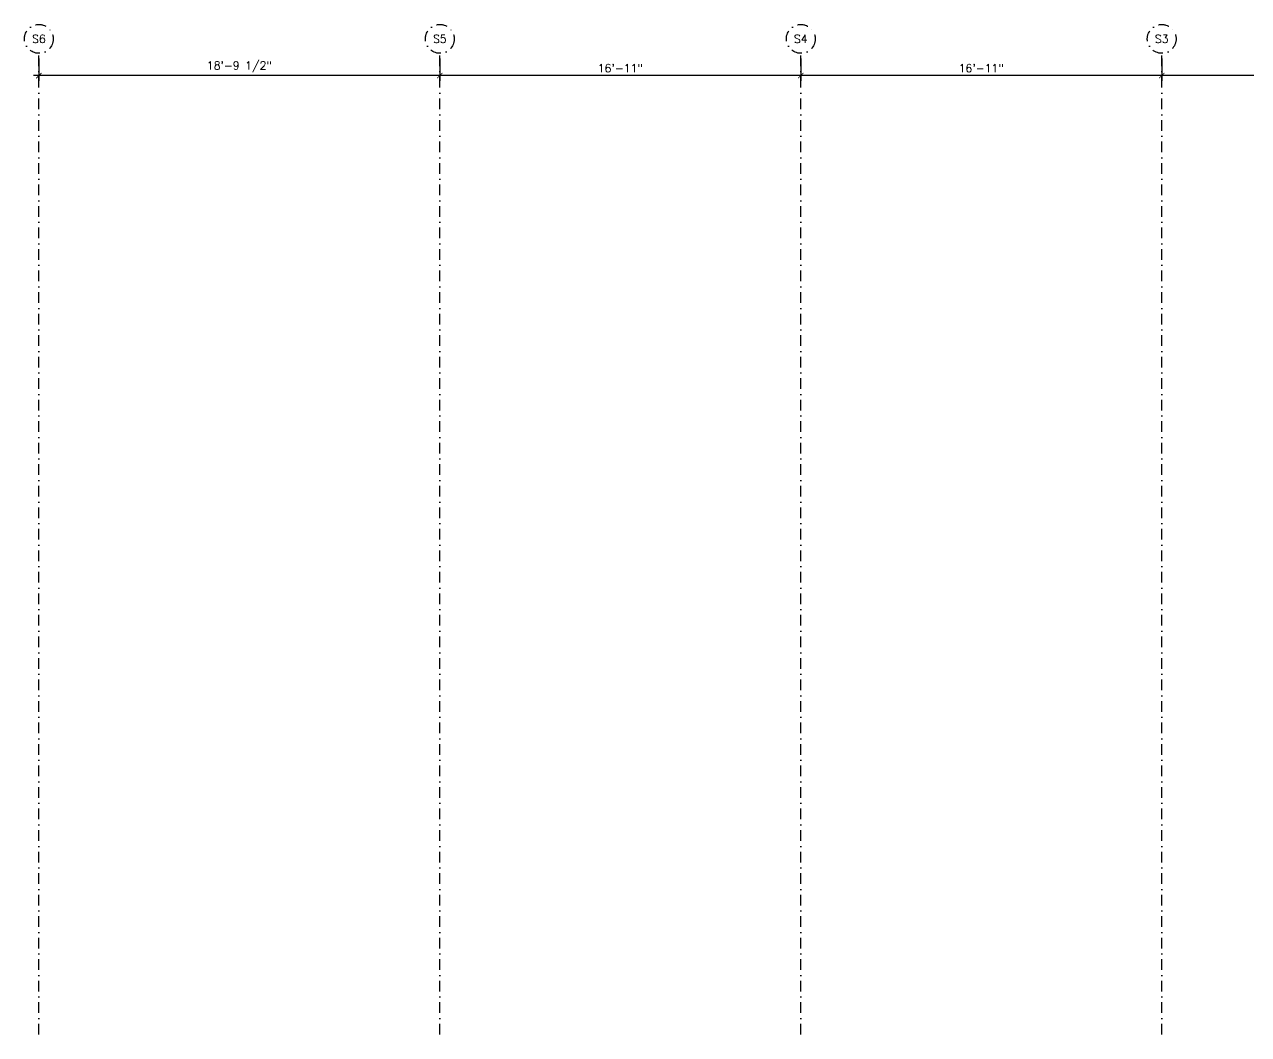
# Model space of a CAD drawing. Header units: inches. Extents: x -5150 to -482, y 8767 to 10802.
# Drawn here: x -4533 to -3844, y 10234 to 10802 of the extents above; entities that cross this region are included whole.
import ezdxf

# ---------------------------------------------------------------- set-up
doc = ezdxf.new("R2010")
doc.units = ezdxf.units.IN
doc.header["$LTSCALE"] = 24
doc.header["$MEASUREMENT"] = 0
doc.linetypes.add('DASHDOT', pattern=[1, 0.5, -0.25, 0, -0.25])
for name, color, linetype in [('A-ANNO-DIMS-S', 2, 'Continuous'), ('A-ANNO-TEXT-S', 4, 'Continuous'), ('S-GRID-STEEL', 1, 'DASHDOT')]:
    doc.layers.add(name, color=color, linetype=linetype)
doc.styles.add('LOWDO_TEXT', font='simplex.shx')
doc.dimstyles.new('LOWDO_DIM_48', dxfattribs={"dimscale": 48, "dimtxt": 0.09375, "dimasz": 0.0625, "dimexe": 0.0625, "dimexo": 0.0625, "dimgap": 0.03125, "dimtad": 1, "dimdec": 3, "dimzin": 3, "dimdsep": 46, "dimlunit": 4, "dimtxsty": 'LOWDO_TEXT', "dimblk1": 'ARCHTICK', "dimblk2": 'ARCHTICK', "dimsah": 1, "dimcen": 0.0625, "dimdle": 0.0625, "dimclrd": 2, "dimclre": 2, "dimclrt": 3, "dimadec": 0, "dimazin": 0, "dimtfac": 1, "dimtdec": 3, "dimtmove": 1, "dimatfit": 3, "dimldrblk": 'ARCHTICK', "dimfxl": 1, "dimfrac": 2, "dimtolj": 1, "dimtzin": 0, "dimarcsym": 0})

# ---------------------------------------------------------------- blocks, each defined once
blk = doc.blocks.new('_ARCHTICK')
at = {"color": 0, "linetype": 'ByBlock', "const_width": 0.15}
blk.add_lwpolyline([(-0.5, -0.5), (0.5, 0.5)], dxfattribs=at)
blk = doc.blocks.new('*D153')
at = {"layer": 'A-ANNO-DIMS-S', "color": 2, "lineweight": -2, "transparency": 16777216}
for p, q in [((-3893.01, 10782.67), (-3893.01, 10770.14)), ((-3690.01, 10782.67), (-3690.01, 10770.14)), ((-718.33, 10782.67), (-718.33, 10770.14)), ((-600.33, 10782.67), (-600.33, 10770.14)), ((-3687.01, 10773.14), (-3896.01, 10773.14)), ((-597.33, 10773.14), (-721.33, 10773.14))]:
    blk.add_line(p, q, dxfattribs=at)
at = {"layer": 'DEFPOINTS', "color": 0, "transparency": 16777216}
for p in [(-3893.01, 10785.67), (-3690.01, 10785.67), (-718.33, 10785.67), (-600.33, 10785.67), (-3893.01, 10773.14), (-718.33, 10773.14)]:
    blk.add_point(p, dxfattribs=at)
at = {"layer": 'A-ANNO-DIMS-S', "color": 2, "lineweight": -2, "transparency": 16777216, "xscale": 3, "yscale": 3, "zscale": 3, "rotation": 180}
for p in [(-3893.01, 10773.14), (-718.33, 10773.14)]:
    blk.add_blockref('_ARCHTICK', p, dxfattribs=at)
at = {"layer": 'A-ANNO-DIMS-S', "color": 2, "lineweight": -2, "transparency": 16777216, "xscale": 3, "yscale": 3, "zscale": 3}
for p in [(-3690.01, 10773.14), (-600.33, 10773.14)]:
    blk.add_blockref('_ARCHTICK', p, dxfattribs=at)
at = {"layer": 'A-ANNO-DIMS-S', "color": 3, "transparency": 16777216, "char_height": 4.5, "attachment_point": 5, "style": 'LOWDO_TEXT'}
for s, insert in [('\\A1;16\'-11"', (-3791.51, 10777.32)), ('\\A1;9\'-10"', (-659.33, 10777.32))]:
    blk.add_mtext(s, dxfattribs=dict(at, insert=insert))
blk = doc.blocks.new('*D154')
at = {"layer": 'A-ANNO-DIMS-S', "color": 2, "lineweight": -2, "transparency": 16777216}
for p, q in [((-4096.01, 10782.67), (-4096.01, 10770.14)), ((-3893.01, 10782.67), (-3893.01, 10770.14)), ((-3890.01, 10773.14), (-4099.01, 10773.14))]:
    blk.add_line(p, q, dxfattribs=at)
at = {"layer": 'DEFPOINTS', "color": 0, "transparency": 16777216}
for p in [(-4096.01, 10785.67), (-3893.01, 10785.67), (-4096.01, 10773.14), (-893.58, 10735.51), (-487.08, 10735.51), (-893.58, 10729.2)]:
    blk.add_point(p, dxfattribs=at)
at = {"layer": 'A-ANNO-DIMS-S', "color": 2, "lineweight": -2, "transparency": 16777216, "xscale": 3, "yscale": 3, "zscale": 3, "rotation": 180}
blk.add_blockref('_ARCHTICK', (-4096.01, 10773.14), dxfattribs=at)
at = {"layer": 'A-ANNO-DIMS-S', "color": 2, "lineweight": -2, "transparency": 16777216, "xscale": 3, "yscale": 3, "zscale": 3}
blk.add_blockref('_ARCHTICK', (-3893.01, 10773.14), dxfattribs=at)
at = {"layer": 'A-ANNO-DIMS-S', "color": 3, "transparency": 16777216, "insert": (-3994.51, 10777.32), "char_height": 4.5, "attachment_point": 5, "style": 'LOWDO_TEXT'}
blk.add_mtext('\\A1;16\'-11"', dxfattribs=at)
blk = doc.blocks.new('*D157')
at = {"layer": 'A-ANNO-DIMS-S', "color": 2, "lineweight": -2, "transparency": 16777216}
for p, q in [((-4299.01, 10782.67), (-4299.01, 10770.14)), ((-4096.01, 10782.67), (-4096.01, 10770.14)), ((-3893.01, 10782.67), (-3893.01, 10770.14)), ((-3690.01, 10782.67), (-3690.01, 10770.14)), ((-4093.01, 10773.14), (-4302.01, 10773.14)), ((-3687.01, 10773.14), (-3896.01, 10773.14))]:
    blk.add_line(p, q, dxfattribs=at)
at = {"layer": 'DEFPOINTS', "color": 0, "transparency": 16777216}
for p in [(-4299.01, 10785.67), (-4096.01, 10785.67), (-3893.01, 10785.67), (-3690.01, 10785.67), (-4299.01, 10773.14), (-3893.01, 10773.14)]:
    blk.add_point(p, dxfattribs=at)
at = {"layer": 'A-ANNO-DIMS-S', "color": 2, "lineweight": -2, "transparency": 16777216, "xscale": 3, "yscale": 3, "zscale": 3, "rotation": 180}
for p in [(-4299.01, 10773.14), (-3893.01, 10773.14)]:
    blk.add_blockref('_ARCHTICK', p, dxfattribs=at)
at = {"layer": 'A-ANNO-DIMS-S', "color": 2, "lineweight": -2, "transparency": 16777216, "xscale": 3, "yscale": 3, "zscale": 3}
for p in [(-4096.01, 10773.14), (-3690.01, 10773.14)]:
    blk.add_blockref('_ARCHTICK', p, dxfattribs=at)
at = {"layer": 'A-ANNO-DIMS-S', "color": 3, "transparency": 16777216, "char_height": 4.5, "attachment_point": 5, "style": 'LOWDO_TEXT'}
for insert in [(-4197.51, 10777.32), (-3791.51, 10777.32)]:
    blk.add_mtext('\\A1;16\'-11"', dxfattribs=dict(at, insert=insert))
blk = doc.blocks.new('*D158')
at = {"layer": 'A-ANNO-DIMS-S', "color": 2, "lineweight": -2, "transparency": 16777216}
for p, q in [((-4524.51, 10782.67), (-4524.51, 10770.14)), ((-4299.01, 10782.67), (-4299.01, 10770.14)), ((-4096.01, 10782.67), (-4096.01, 10770.14)), ((-3893.01, 10782.67), (-3893.01, 10770.14)), ((-4296.01, 10773.14), (-4527.51, 10773.14)), ((-3890.01, 10773.14), (-4099.01, 10773.14))]:
    blk.add_line(p, q, dxfattribs=at)
at = {"layer": 'DEFPOINTS', "color": 0, "transparency": 16777216}
for p in [(-4524.51, 10785.67), (-4299.01, 10785.67), (-4096.01, 10785.67), (-3893.01, 10785.67), (-4524.51, 10773.14), (-4096.01, 10773.14)]:
    blk.add_point(p, dxfattribs=at)
at = {"layer": 'A-ANNO-DIMS-S', "color": 2, "lineweight": -2, "transparency": 16777216, "xscale": 3, "yscale": 3, "zscale": 3, "rotation": 180}
for p in [(-4524.51, 10773.14), (-4096.01, 10773.14)]:
    blk.add_blockref('_ARCHTICK', p, dxfattribs=at)
at = {"layer": 'A-ANNO-DIMS-S', "color": 2, "lineweight": -2, "transparency": 16777216, "xscale": 3, "yscale": 3, "zscale": 3}
for p in [(-4299.01, 10773.14), (-3893.01, 10773.14)]:
    blk.add_blockref('_ARCHTICK', p, dxfattribs=at)
at = {"layer": 'A-ANNO-DIMS-S', "color": 3, "transparency": 16777216, "char_height": 4.5, "attachment_point": 5, "style": 'LOWDO_TEXT'}
for s, insert in [('\\A1;18\'-9 1/2"', (-4411.76, 10778.07)), ('\\A1;16\'-11"', (-3994.51, 10777.32))]:
    blk.add_mtext(s, dxfattribs=dict(at, insert=insert))
blk = doc.blocks.new('*D160')
at = {"layer": 'A-ANNO-DIMS-S', "color": 2, "lineweight": -2, "transparency": 16777216}
for p, q in [((-4524.51, 10782.67), (-4524.51, 10770.14)), ((-4299.01, 10782.67), (-4299.01, 10770.14)), ((-600.33, 10782.67), (-600.33, 10770.14)), ((-489.83, 10782.67), (-489.83, 10770.14)), ((-4296.01, 10773.14), (-4527.51, 10773.14)), ((-486.83, 10773.14), (-603.33, 10773.14))]:
    blk.add_line(p, q, dxfattribs=at)
at = {"layer": 'DEFPOINTS', "color": 0, "transparency": 16777216}
for p in [(-4524.51, 10785.67), (-4299.01, 10785.67), (-600.33, 10785.67), (-489.83, 10785.67), (-4524.51, 10773.14), (-600.33, 10773.14)]:
    blk.add_point(p, dxfattribs=at)
at = {"layer": 'A-ANNO-DIMS-S', "color": 2, "lineweight": -2, "transparency": 16777216, "xscale": 3, "yscale": 3, "zscale": 3, "rotation": 180}
for p in [(-4524.51, 10773.14), (-600.33, 10773.14)]:
    blk.add_blockref('_ARCHTICK', p, dxfattribs=at)
at = {"layer": 'A-ANNO-DIMS-S', "color": 2, "lineweight": -2, "transparency": 16777216, "xscale": 3, "yscale": 3, "zscale": 3}
for p in [(-4299.01, 10773.14), (-489.83, 10773.14)]:
    blk.add_blockref('_ARCHTICK', p, dxfattribs=at)
at = {"layer": 'A-ANNO-DIMS-S', "color": 3, "transparency": 16777216, "char_height": 4.5, "attachment_point": 5, "style": 'LOWDO_TEXT'}
for s, insert in [('\\A1;18\'-9 1/2"', (-4411.76, 10778.07)), ('\\A1;9\'-2 1/2"', (-545.08, 10778.07))]:
    blk.add_mtext(s, dxfattribs=dict(at, insert=insert))

msp = doc.modelspace()

# ---------------------------------------------------------------- linework, layer by layer
at = {"layer": 'S-GRID-STEEL', "linetype": 'DASHDOT', "ltscale": 0.5}
for points in [[(-4524.5118, 10233.9652), (-4524.5118, 10785.6729)], [(-4299.0118, 10233.9652), (-4299.0118, 10785.6729)], [(-4096.0118, 10233.9652), (-4096.0118, 10785.6729)], [(-3893.0118, 10233.9652), (-3893.0118, 10785.6729)]]:
    msp.add_lwpolyline(points, dxfattribs=at)
at = {"layer": 'S-GRID-STEEL', "ltscale": 0.5}
for centre in [(-4524.5118, 10793.7729), (-4299.0118, 10793.7729), (-4096.0118, 10793.7729), (-3893.0118, 10793.7729)]:
    msp.add_circle(centre, 8.1, dxfattribs=at)

# ---------------------------------------------------------------- texts
at = {"layer": 'A-ANNO-TEXT-S', "char_height": 4.5, "width": 5.357143, "attachment_point": 5, "style": 'LOWDO_TEXT'}
for s, insert in [('\\A1;S6', (-4524.5118, 10793.7729)), ('\\A1;S5', (-4299.0118, 10793.7729)), ('\\A1;S4', (-4096.0118, 10793.7729)), ('\\A1;S3', (-3893.0118, 10793.7729))]:
    msp.add_mtext(s, dxfattribs=dict(at, insert=insert))

# ---------------------------------------------------------------- dimensions: what is measured, and where the dimension line sits
at = {"layer": 'A-ANNO-DIMS-S'}
for base, p1, p2, picture, middle in [((-4524.5118, 10773.1433), (-4299.0118, 10785.6729), (-4524.5118, 10785.6729), '*D158', (-4411.7618, 10778.0719)), ((-600.3349, 10773.1433), (-489.8349, 10785.6729), (-600.3349, 10785.6729), '*D160', (-545.0849, 10778.0719)), ((-4299.0118, 10773.1433), (-4096.0118, 10785.6729), (-4299.0118, 10785.6729), '*D157', (-4197.5118, 10777.3219)), ((-4096.0118, 10773.1433), (-3893.0118, 10785.6729), (-4096.0118, 10785.6729), '*D154', (-3994.5118, 10777.3219)), ((-3893.0118, 10773.1433), (-3690.0118, 10785.6729), (-3893.0118, 10785.6729), '*D153', (-3791.5118, 10777.3219))]:
    dim = msp.add_linear_dim(base=base, p1=p1, p2=p2, angle=180, dimstyle='LOWDO_DIM_48', dxfattribs=at)
    dim.commit()
    dim.dimension.update_dxf_attribs({"geometry": picture, "text_midpoint": middle})

doc.saveas('drawing.dxf')
